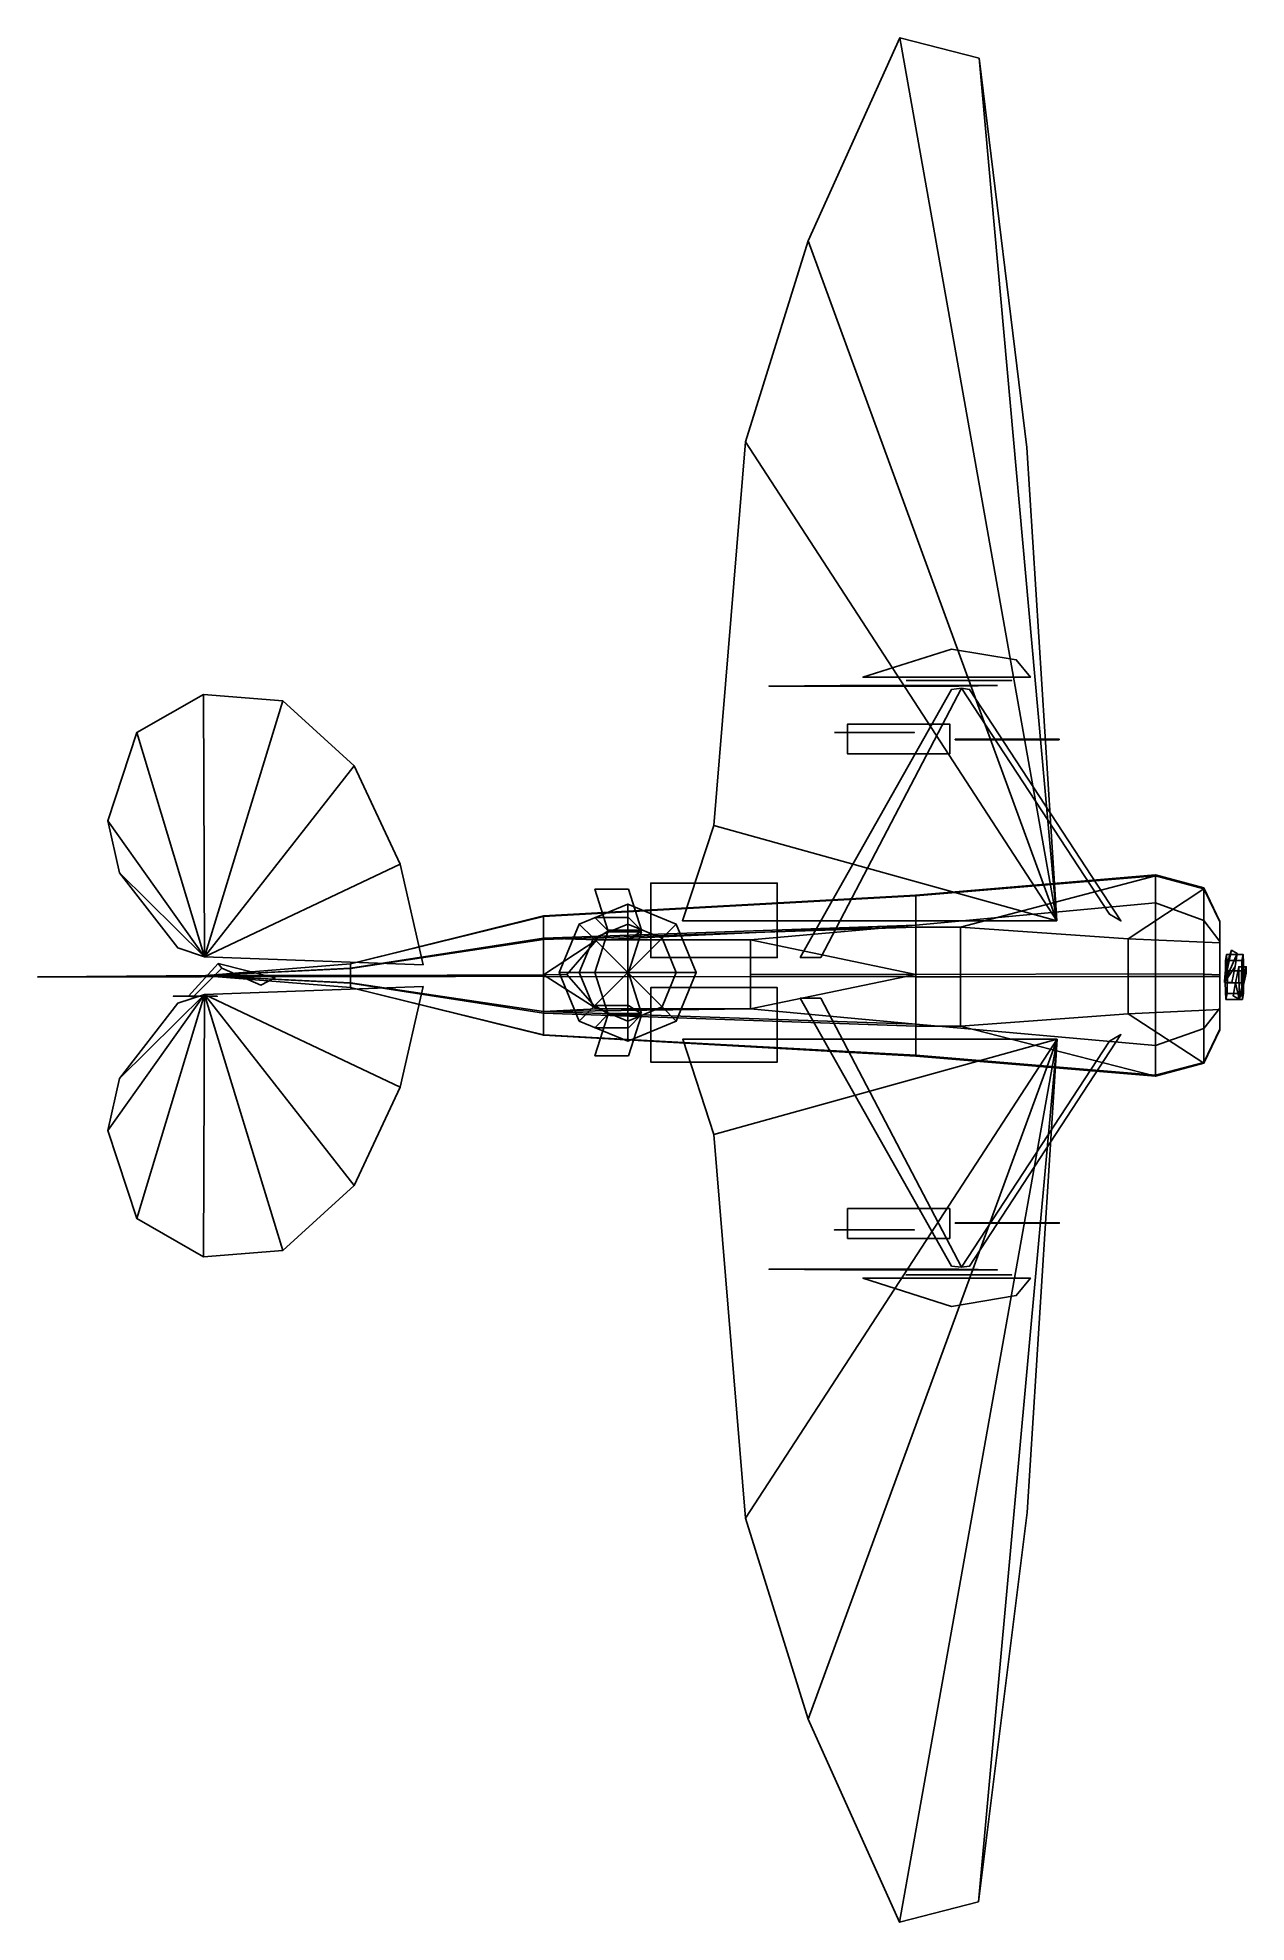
# Model space of a CAD drawing. Header units: metres. Extents: x -32 to 33, y -51 to 50.
import ezdxf

# ---------------------------------------------------------------- set-up
doc = ezdxf.new("R2010")
doc.units = ezdxf.units.M

msp = doc.modelspace()

# ---------------------------------------------------------------- linework, layer by layer
at = {"layer": 'AileD1', "color": 42}
for points in [[(22.863842, 3.017639, 15.388622), (14.435311, 50.417641, 14.688465), (9.510694, 39.517639, 14.528356)], [(22.863842, 3.017639, 15.388622), (18.679405, 49.317642, 14.798349), (14.435311, 50.417641, 14.688465)], [(22.863842, 3.017639, 15.388622), (21.251915, 28.417637, 15.406226), (18.679405, 49.317642, 14.798349)], [(22.863842, 3.017639, 15.388622), (9.510694, 39.517639, 14.528356), (6.138754, 28.717632, 14.544805)], [(22.863842, 3.017639, 15.388622), (6.138754, 28.717632, 14.544805), (4.44694, 8.12982, 14.378178)], [(22.863842, 3.017639, 15.388622), (4.44694, 8.12982, 14.378178), (2.749852, 3.017639, 14.543231)]]:
    msp.add_3dface(points, dxfattribs=at)
at = {"layer": 'AileG1', "color": 40}
for points in [[(22.870623, -3.34236, 15.35408), (4.443362, -8.454544, 14.554486), (2.770624, -3.34236, 14.223885)], [(22.870623, -3.34236, 15.35408), (6.143362, -29.042355, 14.554486), (4.443362, -8.454544, 14.554486)], [(22.870623, -3.34236, 15.35408), (9.497453, -39.842358, 14.901364), (6.143362, -29.042355, 14.554486)], [(22.870623, -3.34236, 15.35408), (14.41405, -50.742359, 15.224722), (9.497453, -39.842358, 14.901364)], [(22.870623, -3.34236, 15.35408), (18.648476, -49.642361, 15.531361), (14.41405, -50.742359, 15.224722)], [(22.870623, -3.34236, 15.35408), (21.268183, -28.742359, 15.178564), (18.648476, -49.642361, 15.531361)]]:
    msp.add_3dface(points, dxfattribs=at)
at = {"layer": 'AileronD', "color": 37}
for points in [[(-22.915298, 1.07676, 21.804804), (-26.547888, 13.11749, 21.32707), (-22.965048, 15.166714, 21.32707)], [(-22.915298, 1.07676, 21.804804), (-22.965048, 15.166714, 21.32707), (-18.700687, 14.819185, 21.372269)], [(-22.915298, 1.07676, 21.804804), (-18.700687, 14.819185, 21.372269), (-14.879436, 11.335104, 21.372269)], [(-22.915298, 1.07676, 21.804804), (-28.106932, 8.387263, 21.32707), (-26.547888, 13.11749, 21.32707)], [(-22.915298, 1.07676, 21.804804), (-14.879436, 11.335104, 21.372269), (-12.406863, 6.052785, 21.372269)], [(-22.915298, 1.07676, 21.804804), (-27.476839, 5.586537, 21.32707), (-28.106932, 8.387263, 21.32707)], [(-22.915298, 1.07676, 21.804804), (-24.348019, 1.558839, 21.32707), (-27.476839, 5.586537, 21.32707)], [(-22.915298, 1.07676, 21.804804), (-12.406863, 6.052785, 21.372269), (-11.170574, 0.658077, 21.372269)]]:
    msp.add_3dface(points, dxfattribs=at)
at = {"layer": 'AileronG', "color": 38}
for points in [[(-22.915298, -0.931969, 21.32707), (-27.476839, -5.441746, 21.804804), (-28.106932, -8.242473, 21.804804)], [(-22.915298, -0.931969, 21.32707), (-28.106932, -8.242473, 21.804804), (-26.547888, -12.972699, 21.804804)], [(-22.915298, -0.931969, 21.32707), (-24.348019, -1.414048, 21.804804), (-27.476839, -5.441746, 21.804804)], [(-22.915298, -0.931969, 21.32707), (-26.547888, -12.972699, 21.804804), (-22.965048, -15.021923, 21.804802)], [(-22.915298, -0.931969, 21.32707), (-22.965048, -15.021923, 21.804802), (-18.700687, -14.674395, 21.759605)], [(-22.915298, -0.931969, 21.32707), (-12.406863, -5.907995, 21.759605), (-11.170574, -0.513286, 21.759607)], [(-22.915298, -0.931969, 21.32707), (-18.700687, -14.674395, 21.759605), (-14.879436, -11.190313, 21.759605)], [(-22.915298, -0.931969, 21.32707), (-14.879436, -11.190313, 21.759605), (-12.406863, -5.907995, 21.759605)]]:
    msp.add_3dface(points, dxfattribs=at)
at = {"layer": 'CacheRoueD', "color": 7}
for points in [[(12.447363, 16.086504, 3.660598), (17.202763, 17.602827, 0.876465), (20.680353, 17.023643, 1.423501), (21.437086, 16.086504, 2.472435)], [(21.437086, 16.086504, 2.472435), (17.202763, 16.086504, 5.960941), (12.447363, 16.086504, 3.660598)], [(21.437086, 16.086504, 2.472435), (19.029219, 16.086504, 5.960941), (17.202763, 16.086504, 5.960941)], [(21.437086, 16.086504, 2.472435), (20.680353, 16.086504, 4.565882), (19.029219, 16.086504, 5.960941)]]:
    msp.add_3dface(points, dxfattribs=at)
at = {"layer": 'CacheRoueG', "color": 11}
for points in [[(21.437086, -16.165531, 2.472435), (20.680353, -17.102669, 1.423501), (17.202763, -17.681854, 0.876465), (12.447363, -16.165531, 3.660598)], [(12.447363, -16.165531, 3.660598), (17.202763, -16.165531, 5.960941), (19.029219, -16.165531, 5.960941)], [(12.447363, -16.165531, 3.660598), (19.029219, -16.165531, 5.960941), (20.680353, -16.165531, 4.565882)], [(12.447363, -16.165531, 3.660598), (20.680353, -16.165531, 4.565882), (21.437086, -16.165531, 2.472435)]]:
    msp.add_3dface(points, dxfattribs=at)
at = {"layer": 'CanonD', "color": 1}
msp.add_3dface([(22.992109, 12.735688, 19.392565), (22.992109, 12.763338, 20.172609), (17.40411, 12.763338, 20.172609), (17.40411, 12.735688, 19.392565)], dxfattribs=at)
at = {"layer": 'CanonG', "color": 4}
msp.add_3dface([(17.40411, -13.194273, 19.392565), (17.40411, -13.221924, 20.172609), (22.992109, -13.221924, 20.172609), (22.992109, -13.194273, 19.392565)], dxfattribs=at)
at = {"layer": 'Capot', "color": 31}
for points in [[(15.28611, 2.781609, 21.639425), (15.28611, 4.392228, 19.357197), (28.156235, 5.474928, 20.803898), (28.156235, 3.976774, 24.09387)], [(15.28611, 4.392228, 19.357197), (15.28611, 4.353786, 16.564137), (28.156235, 5.426847, 16.777531), (28.156235, 5.474928, 20.803898)], [(15.28611, 4.353786, 16.564137), (15.28611, 2.680967, 14.327097), (17.68611, 2.680967, 9.127098), (28.156235, 5.426847, 16.777531)], [(28.156235, 5.426847, 16.777531), (17.68611, 2.680967, 9.127098), (26.68611, 2.043935, 10.929764), (30.751043, 4.735374, 17.290489)], [(28.156235, 3.976774, 24.09387), (28.156235, 5.474928, 20.803898), (30.751043, 4.777243, 20.33263), (30.751043, 3.02299, 22.818388)], [(28.156235, 5.474928, 20.803898), (28.156235, 5.426847, 16.777531), (30.751043, 4.735374, 17.290489), (30.751043, 4.777243, 20.33263)], [(30.751043, 4.735374, 17.290489), (26.68611, 2.043935, 10.929764), (31.615986, 1.828085, 16.391792), (31.61598, 2.953438, 17.896711)], [(30.751043, 3.02299, 22.818388), (30.751043, 4.777243, 20.33263), (31.61598, 2.979299, 19.775681), (31.61598, 1.895789, 21.311001)], [(30.751043, 4.777243, 20.33263), (30.751043, 4.735374, 17.290489), (31.61598, 2.953438, 17.896711), (31.61598, 2.979299, 19.775681)], [(15.28611, 0.137129, 22.539089), (15.28611, 2.781609, 21.639425), (28.156235, 3.976774, 24.09387), (28.156235, 0.164595, 24.514166)], [(28.156235, 0.164595, 24.514166), (28.156235, 3.976774, 24.09387), (30.751043, 3.02299, 22.818388), (30.751043, 0.142676, 23.798286)], [(15.28611, 2.680967, 14.327097), (15.28611, 0.012729, 13.500555), (17.68611, 0.012729, 9.100555), (17.68611, 2.680967, 9.127098)], [(17.68611, 2.680967, 9.127098), (17.68611, 0.012729, 9.100555), (26.68611, 0.027933, 11.105267), (26.68611, 2.043935, 10.929764)], [(26.68611, 2.043935, 10.929764), (26.68611, 0.027933, 11.105267), (31.615986, 0.033085, 15.835752), (31.615986, 1.828085, 16.391792)], [(30.751043, 0.142676, 23.798286), (30.751043, 3.02299, 22.818388), (31.61598, 1.895789, 21.311001), (31.61598, 0.116773, 21.916233)], [(31.615976, -1.745932, 16.440981), (31.61598, 1.895789, 21.311001), (31.61598, 2.979299, 19.775681)], [(31.615976, -1.745932, 16.440981), (31.61598, 2.979299, 19.775681), (31.61598, 2.953438, 17.896711)], [(31.615976, -1.745932, 16.440981), (31.61598, 2.953438, 17.896711), (31.615986, 1.828085, 16.391792)], [(31.615976, -1.745932, 16.440981), (31.61598, 0.116773, 21.916233), (31.61598, 1.895789, 21.311001)], [(31.615976, -1.745932, 16.440981), (31.615986, 1.828085, 16.391792), (31.615986, 0.033085, 15.835752)], [(15.28611, -2.531109, 21.712547), (15.28611, 0.137129, 22.539089), (28.156235, 0.164595, 24.514166), (28.156235, -3.681834, 24.19928)], [(15.28611, 0.012729, 13.500555), (15.28611, -2.631751, 14.400219), (17.68611, -2.631751, 9.200217), (17.68611, 0.012729, 9.100555)], [(17.68611, 0.012729, 9.100555), (17.68611, -2.631751, 9.200217), (26.68611, -1.970118, 10.985011), (26.68611, 0.027933, 11.105267)], [(26.68611, 0.027933, 11.105267), (26.68611, -1.970118, 10.985011), (31.615976, -1.745932, 16.440981), (31.615986, 0.033085, 15.835752)], [(28.156235, -3.681834, 24.19928), (28.156235, 0.164595, 24.514166), (30.751043, 0.142676, 23.798286), (30.751043, -2.763514, 22.898033)], [(30.751043, -2.763514, 22.898033), (30.751043, 0.142676, 23.798286), (31.61598, 0.116773, 21.916233), (31.61598, -1.678227, 21.360193)], [(31.615976, -1.745932, 16.440981), (31.61598, -1.678227, 21.360193), (31.61598, 0.116773, 21.916233)], [(17.68611, -2.631751, 9.200217), (28.156235, -5.325071, 16.948086), (30.751043, -4.627386, 17.419353), (26.68611, -1.970118, 10.985011)], [(26.68611, -1.970118, 10.985011), (30.751043, -4.627386, 17.419353), (31.61598, -2.829442, 17.976301), (31.615976, -1.745932, 16.440981)], [(30.751043, -4.585515, 20.461494), (30.751043, -2.763514, 22.898033), (31.61598, -1.678227, 21.360193), (31.61598, -2.803581, 19.85527)], [(31.615976, -1.745932, 16.440981), (31.61598, -2.803581, 19.85527), (31.61598, -1.678227, 21.360193)], [(31.615976, -1.745932, 16.440981), (31.61598, -2.829442, 17.976301), (31.61598, -2.803581, 19.85527)], [(15.28611, -4.203929, 19.47551), (15.28611, -2.531109, 21.712547), (28.156235, -3.681834, 24.19928), (28.156235, -5.276989, 20.974455)], [(15.28611, -2.631751, 14.400219), (15.28611, -4.242371, 16.682449), (28.156235, -5.325071, 16.948086), (17.68611, -2.631751, 9.200217)], [(28.156235, -5.276989, 20.974455), (28.156235, -3.681834, 24.19928), (30.751043, -2.763514, 22.898033), (30.751043, -4.585515, 20.461494)], [(30.751043, -4.627386, 17.419353), (30.751043, -4.585515, 20.461494), (31.61598, -2.803581, 19.85527), (31.61598, -2.829442, 17.976301)], [(15.28611, -4.242371, 16.682449), (15.28611, -4.203929, 19.47551), (28.156235, -5.276989, 20.974455), (28.156235, -5.325071, 16.948086)], [(28.156235, -5.325071, 16.948086), (28.156235, -5.276989, 20.974455), (30.751043, -4.585515, 20.461494), (30.751043, -4.627386, 17.419353)]]:
    msp.add_3dface(points, dxfattribs=at)
at = {"layer": 'Cockpit', "color": 32}
for points in [[(-4.71389, 2.084291, 21.617149), (-4.71389, 3.27997, 19.348967), (15.28611, 4.392228, 19.357197), (15.28611, 2.781609, 21.639425)], [(-4.71389, 3.27997, 19.348967), (-4.71389, 3.251433, 16.573095), (15.28611, 4.353785, 16.564137), (15.28611, 4.392228, 19.357197)], [(-4.71389, 3.251433, 16.573095), (-4.71389, 2.009579, 14.349823), (15.28611, 2.680968, 14.327097), (15.28611, 4.353785, 16.564137)], [(-1.843808, 1.98634, 21.886045), (-4.71389, 2.084291, 21.617149), (15.28611, 2.781609, 21.639425)], [(-4.71389, 2.009579, 14.349823), (-4.71389, 0.028754, 13.528367), (15.28611, 0.012728, 13.500555), (15.28611, 2.680968, 14.327097)], [(-1.843808, 1.98634, 21.886045), (-4.71389, 0.121105, 22.511276), (-4.71389, 2.084291, 21.617149)], [(6.416028, 1.98634, 21.897587), (-1.843808, 1.98634, 21.886045), (15.28611, 2.781609, 21.639425)], [(15.28611, 2.781609, 21.639425), (15.28611, 0.137131, 22.539089), (6.416028, 1.98634, 21.897587)], [(-1.843808, 1.98634, 21.886045), (-3.443808, 0.136802, 23.215269), (-4.71389, 0.121105, 22.511276)], [(15.28611, 0.137131, 22.539089), (6.416028, 0.136961, 22.926754), (6.416028, 1.98634, 21.897587)], [(-4.71389, 0.121105, 22.511276), (-3.443808, 0.136802, 23.215269), (-1.843808, -1.712845, 21.942301)], [(-4.71389, -1.85972, 21.689821), (-4.71389, 0.121105, 22.511276), (-1.843808, -1.712845, 21.942301)], [(-4.71389, 0.028754, 13.528367), (-4.71389, -1.934436, 14.422495), (15.28611, -2.63175, 14.400219), (15.28611, 0.012728, 13.500555)], [(6.416028, -1.712845, 21.953737), (6.416028, 0.136961, 22.926754), (15.28611, 0.137131, 22.539089)], [(6.416028, -1.712845, 21.953737), (15.28611, 0.137131, 22.539089), (15.28611, -2.531109, 21.712547)], [(6.416028, -1.712845, 21.953737), (15.28611, -2.531109, 21.712547), (-4.71389, -1.85972, 21.689821)], [(-1.843808, -1.712845, 21.942301), (6.416028, -1.712845, 21.953737), (-4.71389, -1.85972, 21.689821)], [(-4.71389, -3.101578, 19.466551), (-4.71389, -1.85972, 21.689821), (15.28611, -2.531109, 21.712547), (15.28611, -4.203929, 19.47551)], [(-4.71389, -1.934436, 14.422495), (-4.71389, -3.130115, 16.69068), (15.28611, -4.242373, 16.682449), (15.28611, -2.63175, 14.400219)], [(-4.71389, -3.130115, 16.69068), (-4.71389, -3.101578, 19.466551), (15.28611, -4.203929, 19.47551), (15.28611, -4.242373, 16.682449)]]:
    msp.add_3dface(points, dxfattribs=at)
at = {"layer": 'Empenage', "color": 36}
for points in [[(-23.093481, 0.005881, 34.804398), (-28.749519, 0.005881, 30.929468), (-31.866098, 0.005881, 26.310844)], [(-23.093481, 0.005881, 34.804398), (-31.866098, 0.005881, 26.310844), (-31.367287, 0.005881, 19.398338)], [(-23.093481, 0.005881, 34.804398), (-31.367287, 0.005881, 19.398338), (-22.843893, 0.07478, 16.499077)]]:
    msp.add_3dface(points, dxfattribs=at)
at = {"layer": 'FinFuselage', "color": 30}
for points in [[(-15.063889, 0.475178, 21.597195), (-22.843893, 0.081388, 21.038757), (-22.843893, 0.085232, 19.765779), (-15.063889, 0.713347, 19.972113)], [(-15.063889, 0.713347, 19.972113), (-22.843893, 0.085232, 19.765779), (-22.843893, 0.08514, 18.207872), (-15.063889, 0.707663, 17.983288)], [(-15.063889, 0.707663, 17.983288), (-22.843893, 0.08514, 18.207872), (-22.843893, 0.081148, 16.960102), (-15.063889, 0.460295, 16.390381)], [(-15.063889, 0.084126, 22.237812), (-22.843893, 0.075077, 21.540571), (-22.843893, 0.081388, 21.038757), (-15.063889, 0.475178, 21.597195)], [(-15.063889, 0.460295, 16.390381), (-22.843893, 0.081148, 16.960102), (-22.843893, 0.07478, 16.499077), (-15.063889, 0.065731, 15.801836)], [(-15.063889, -0.310438, 21.649263), (-22.843893, 0.068709, 21.079544), (-22.843893, 0.075077, 21.540571), (-15.063889, 0.084126, 22.237812)], [(-15.063889, 0.065731, 15.801836), (-22.843893, 0.07478, 16.499077), (-22.843893, 0.068469, 17.000889), (-15.063889, -0.325321, 16.44245)], [(-15.063889, -0.557806, 20.056358), (-22.843893, 0.064717, 19.831774), (-22.843893, 0.068709, 21.079544), (-15.063889, -0.310438, 21.649263)], [(-15.063889, -0.325321, 16.44245), (-22.843893, 0.068469, 17.000889), (-22.843893, 0.064626, 18.273867), (-15.063889, -0.56349, 18.067535)], [(-15.063889, -0.56349, 18.067535), (-22.843893, 0.064626, 18.273867), (-22.843893, 0.064717, 19.831774), (-15.063889, -0.557806, 20.056358)]]:
    msp.add_3dface(points, dxfattribs=at)
at = {"layer": 'Fuselage', "color": 29}
for points in [[(-4.71389, 2.084293, 21.617149), (-15.063889, 0.475178, 21.597195), (-15.063889, 0.713347, 19.972113), (-4.71389, 3.279972, 19.348967)], [(-4.71389, 3.279972, 19.348967), (-15.063889, 0.713347, 19.972113), (-15.063889, 0.707663, 17.983288), (-4.71389, 3.251434, 16.573095)], [(-4.71389, 3.251434, 16.573095), (-15.063889, 0.707663, 17.983288), (-15.063889, 0.460295, 16.390381), (-4.71389, 2.009579, 14.349823)], [(-4.71389, 0.121105, 22.511276), (-15.063889, 0.084126, 22.237812), (-15.063889, 0.475178, 21.597195), (-4.71389, 2.084293, 21.617149)], [(-4.71389, 2.009579, 14.349823), (-15.063889, 0.460295, 16.390381), (-15.063889, 0.065731, 15.801836), (-4.71389, 0.028753, 13.528367)], [(-4.71389, -1.859721, 21.689821), (-15.063889, -0.310438, 21.649263), (-15.063889, 0.084126, 22.237812), (-4.71389, 0.121105, 22.511276)], [(-4.71389, 0.028753, 13.528367), (-15.063889, 0.065731, 15.801836), (-15.063889, -0.325321, 16.44245), (-4.71389, -1.934435, 14.422495)], [(-4.71389, -3.101576, 19.466551), (-15.063889, -0.557806, 20.056358), (-15.063889, -0.310438, 21.649263), (-4.71389, -1.859721, 21.689821)], [(-4.71389, -1.934435, 14.422495), (-15.063889, -0.325321, 16.44245), (-15.063889, -0.56349, 18.067535), (-4.71389, -3.130115, 16.69068)], [(-4.71389, -3.130115, 16.69068), (-15.063889, -0.56349, 18.067535), (-15.063889, -0.557806, 20.056358), (-4.71389, -3.101576, 19.466551)]]:
    msp.add_3dface(points, dxfattribs=at)
at = {"layer": 'Gouvernail', "color": 35}
msp.add_3dface([(-9.423221, 0.018308, 22.457544), (-23.093481, 0.005881, 34.804398), (-22.843893, 0.075077, 21.540571)], dxfattribs=at)
at = {"layer": 'HB0', "color": 16}
for points in [[(1.056002, 1.042903, 13.139484), (1.056002, 1.042903, 9.139484), (1.056002, 5.042903, 9.139484), (1.056002, 5.042903, 13.139484)], [(1.056002, 5.042903, 13.139484), (1.056002, 5.042903, 9.139484), (7.847558, 5.042903, 9.139484), (7.847558, 5.042903, 13.139484)], [(7.847558, 1.042903, 13.139484), (1.056002, 1.042903, 13.139484), (1.056002, 5.042903, 13.139484), (7.847558, 5.042903, 13.139484)], [(7.847558, 5.042903, 9.139484), (1.056002, 5.042903, 9.139484), (1.056002, 1.042903, 9.139484), (7.847558, 1.042903, 9.139484)], [(7.847558, 5.042903, 13.139484), (7.847558, 5.042903, 9.139484), (7.847558, 1.042903, 9.139484), (7.847558, 1.042903, 13.139484)], [(7.847558, 1.042903, 13.139484), (7.847558, 1.042903, 9.139484), (1.056002, 1.042903, 9.139484), (1.056002, 1.042903, 13.139484)]]:
    msp.add_3dface(points, dxfattribs=at)
at = {"layer": 'HB0a1', "color": 18}
msp.add_3dface([(-1.244772, 2.492223, 11.103544), (-1.944772, 3.197402, 8.93504), (-0.144772, 3.197402, 8.93504), (0.555228, 2.492223, 11.103544)], dxfattribs=at)
at = {"layer": 'HB0a2', "color": 21}
msp.add_3dface([(-1.244772, 2.426084, 11.099227), (-1.944772, 0.237026, 10.588424), (-0.144772, 0.237026, 10.588424), (0.555228, 2.426084, 11.099227)], dxfattribs=at)
at = {"layer": 'HB0a3', "color": 20}
msp.add_3dface([(-1.244772, 2.460126, 11.090501), (-1.944772, 2.004866, 13.287917), (-0.144772, 2.004866, 13.287917), (0.555228, 2.460126, 11.090501)], dxfattribs=at)
at = {"layer": 'HB0a4', "color": 19}
msp.add_3dface([(-1.244772, 2.515306, 11.095883), (-1.944772, 4.704362, 11.520077), (-0.144772, 4.704362, 11.520077), (0.555228, 2.515306, 11.095883)], dxfattribs=at)
at = {"layer": 'HB1', "color": 17}
for points in [[(1.056002, -0.568851, 13.139484), (1.056002, -0.568851, 9.139484), (7.847558, -0.568851, 9.139484), (7.847558, -0.568851, 13.139484)], [(1.056002, -4.568851, 13.139484), (1.056002, -4.568851, 9.139484), (1.056002, -0.568851, 9.139484), (1.056002, -0.568851, 13.139484)], [(7.847558, -4.568851, 13.139484), (1.056002, -4.568851, 13.139484), (1.056002, -0.568851, 13.139484), (7.847558, -0.568851, 13.139484)], [(7.847558, -0.568851, 9.139484), (1.056002, -0.568851, 9.139484), (1.056002, -4.568851, 9.139484), (7.847558, -4.568851, 9.139484)], [(7.847558, -0.568851, 13.139484), (7.847558, -0.568851, 9.139484), (7.847558, -4.568851, 9.139484), (7.847558, -4.568851, 13.139484)], [(7.847558, -4.568851, 13.139484), (7.847558, -4.568851, 9.139484), (1.056002, -4.568851, 9.139484), (1.056002, -4.568851, 13.139484)]]:
    msp.add_3dface(points, dxfattribs=at)
at = {"layer": 'HB1a1', "color": 22}
msp.add_3dface([(0.555228, -2.01817, 11.103544), (-0.144772, -2.723349, 8.93504), (-1.944772, -2.723349, 8.93504), (-1.244772, -2.01817, 11.103544)], dxfattribs=at)
at = {"layer": 'HB1a2', "color": 25}
msp.add_3dface([(0.555228, -1.952032, 11.099227), (-0.144772, 0.237026, 10.588424), (-1.944772, 0.237026, 10.588424), (-1.244772, -1.952032, 11.099227)], dxfattribs=at)
at = {"layer": 'HB1a3', "color": 24}
msp.add_3dface([(0.555228, -1.986073, 11.090501), (-0.144772, -1.530814, 13.287917), (-1.944772, -1.530814, 13.287917), (-1.244772, -1.986073, 11.090501)], dxfattribs=at)
at = {"layer": 'HB1a4', "color": 23}
msp.add_3dface([(0.555228, -2.041254, 11.095883), (-0.144772, -4.230309, 11.520077), (-1.944772, -4.230309, 11.520077), (-1.244772, -2.041254, 11.095883)], dxfattribs=at)
at = {"layer": 'Helice1', "color": 27}
for points in [[(31.86973, -0.302421, 29.807123), (32.243069, 1.430087, 29.175928), (32.549904, 1.256836, 21.535122)], [(31.86973, -0.302421, 29.807123), (31.880047, 0.044081, 31.121277), (32.115749, 1.083586, 30.480671), (32.243069, 1.430087, 29.175928)], [(31.86973, -0.302421, 29.807123), (32.549904, 1.256836, 21.535122), (32.431767, 0.563833, 21.089224)], [(31.86973, -0.302421, 29.807123), (32.431767, 0.563833, 21.089224), (32.249977, -0.302421, 21.295696)]]:
    msp.add_3dface(points, dxfattribs=at)
at = {"layer": 'Helice2', "color": 28}
for points in [[(32.6576, -1.185646, 10.959607), (32.44706, -0.319392, 19.037619), (32.629803, 0.546862, 18.823502)], [(32.6576, -1.185646, 10.959607), (32.629803, 0.546862, 18.823502), (33.033447, 0.546862, 10.313153)], [(33.033447, 0.546862, 10.313153), (33.026588, 0.200361, 9.002231), (32.788662, -0.839144, 9.651959), (32.6576, -1.185646, 10.959607)], [(32.6576, -1.185646, 10.959607), (32.329842, -1.012395, 18.597916), (32.44706, -0.319392, 19.037619)]]:
    msp.add_3dface(points, dxfattribs=at)
at = {"layer": 'MitrailleuseD', "color": 2}
for points in [[(11.62206, 11.970707, 19.902245), (11.62206, 11.970707, 18.302246), (11.62206, 13.570706, 18.302246), (11.62206, 13.570706, 19.902245)], [(11.62206, 13.570706, 19.902245), (11.62206, 13.570706, 18.302246), (17.106161, 13.570706, 18.302246), (17.106161, 13.570706, 19.902245)], [(17.106161, 11.970707, 19.902245), (11.62206, 11.970707, 19.902245), (11.62206, 13.570706, 19.902245), (17.106161, 13.570706, 19.902245)], [(17.106161, 13.570706, 18.302246), (11.62206, 13.570706, 18.302246), (11.62206, 11.970707, 18.302246), (17.106161, 11.970707, 18.302246)], [(17.106161, 13.570706, 19.902245), (17.106161, 13.570706, 18.302246), (17.106161, 11.970707, 18.302246), (17.106161, 11.970707, 19.902245)], [(17.106161, 11.970707, 19.902245), (17.106161, 11.970707, 18.302246), (11.62206, 11.970707, 18.302246), (11.62206, 11.970707, 19.902245)]]:
    msp.add_3dface(points, dxfattribs=at)
at = {"layer": 'MitrailleuseG', "color": 5}
for points in [[(11.62206, -12.429293, 19.902245), (11.62206, -12.429293, 18.302246), (17.106161, -12.429293, 18.302246), (17.106161, -12.429293, 19.902245)], [(11.62206, -14.029292, 19.902245), (11.62206, -14.029292, 18.302246), (11.62206, -12.429293, 18.302246), (11.62206, -12.429293, 19.902245)], [(17.106161, -14.029292, 19.902245), (11.62206, -14.029292, 19.902245), (11.62206, -12.429293, 19.902245), (17.106161, -12.429293, 19.902245)], [(17.106161, -12.429293, 18.302246), (11.62206, -12.429293, 18.302246), (11.62206, -14.029292, 18.302246), (17.106161, -14.029292, 18.302246)], [(17.106161, -12.429293, 19.902245), (17.106161, -12.429293, 18.302246), (17.106161, -14.029292, 18.302246), (17.106161, -14.029292, 19.902245)], [(17.106161, -14.029292, 19.902245), (17.106161, -14.029292, 18.302246), (11.62206, -14.029292, 18.302246), (11.62206, -14.029292, 19.902245)]]:
    msp.add_3dface(points, dxfattribs=at)
at = {"layer": 'MitSocleD', "color": 3}
msp.add_3dface([(10.914109, 13.115702, 16.54109), (14.798108, 13.115702, 16.817089), (15.212109, 13.115702, 18.301088), (11.832109, 13.115702, 18.301088)], dxfattribs=at)
at = {"layer": 'MitSocleG', "color": 6}
msp.add_3dface([(11.832109, -13.574286, 18.301088), (15.212109, -13.574286, 18.301088), (14.798108, -13.574286, 16.817089), (10.914109, -13.574286, 16.54109)], dxfattribs=at)
at = {"layer": 'Moyeu', "color": 26}
for points in [[(31.911274, 0.887115, 20.802731), (31.977867, 1.210397, 19.598061), (32.859745, 1.210397, 19.646812), (32.793148, 0.887115, 20.851479)], [(31.977867, 1.210397, 19.598061), (32.026615, 0.327172, 18.716185), (32.908497, 0.327172, 18.764935), (32.859745, 1.210397, 19.646812)], [(32.890648, -0.879335, 19.087725), (32.793148, 0.887115, 20.851479), (32.859745, 1.210397, 19.646812)], [(32.890648, -0.879335, 19.087725), (32.859745, 1.210397, 19.646812), (32.908497, 0.327172, 18.764935)], [(31.893429, -0.319392, 21.125521), (31.911274, 0.887115, 20.802731), (32.793148, 0.887115, 20.851479), (32.775307, -0.319392, 21.174269)], [(32.026615, 0.327172, 18.716185), (32.00877, -0.879335, 19.038973), (32.890648, -0.879335, 19.087725), (32.908497, 0.327172, 18.764935)], [(32.890648, -0.879335, 19.087725), (32.775307, -0.319392, 21.174269), (32.793148, 0.887115, 20.851479)], [(31.942181, -1.202617, 20.243645), (31.893429, -0.319392, 21.125521), (32.775307, -0.319392, 21.174269), (32.824055, -1.202617, 20.292393)], [(32.00877, -0.879335, 19.038973), (31.942181, -1.202617, 20.243645), (32.824055, -1.202617, 20.292393), (32.890648, -0.879335, 19.087725)], [(32.890648, -0.879335, 19.087725), (32.824055, -1.202617, 20.292393), (32.775307, -0.319392, 21.174269)]]:
    msp.add_3dface(points, dxfattribs=at)
at = {"layer": 'RoueArriere', "color": 33}
for points in [[(-22.344744, -1.032266, 13.082889), (-24.464483, -1.032266, 14.142756), (-24.587448, -1.032266, 13.541822)], [(-22.344744, -1.032266, 13.082889), (-24.587448, -1.032266, 13.541822), (-24.393484, -1.032266, 12.959915)], [(-22.344744, -1.032266, 13.082889), (-24.05752, -1.032266, 14.60169), (-24.464483, -1.032266, 14.142756)], [(-22.344744, -1.032266, 13.082889), (-24.393484, -1.032266, 12.959915), (-23.934546, -1.032266, 12.552957)], [(-22.344744, -1.032266, 13.082889), (-23.475613, -1.032266, 14.795663), (-24.05752, -1.032266, 14.60169)], [(-22.344744, -1.032266, 13.082889), (-23.934546, -1.032266, 12.552957), (-23.333614, -1.032266, 12.429981)], [(-22.344744, -1.032266, 13.082889), (-22.874685, -1.032266, 14.672689), (-23.475613, -1.032266, 14.795663)], [(-22.344744, -1.032266, 13.082889), (-23.333614, -1.032266, 12.429981), (-22.751709, -1.032266, 12.623954)], [(-22.344744, -1.032266, 13.082889), (-22.415745, -1.032266, 14.265731), (-22.874685, -1.032266, 14.672689)], [(-22.344744, -1.032266, 13.082889), (-22.221775, -1.032266, 13.683824), (-22.415745, -1.032266, 14.265731)]]:
    msp.add_3dface(points, dxfattribs=at)
at = {"layer": 'RoueD', "color": 9}
for points in [[(14.760195, 15.915533, 2.334811), (20.433607, 15.915533, 2.175304), (19.844967, 15.915533, 0.523161)], [(14.760195, 15.915533, 2.334811), (19.844967, 15.915533, 0.523161), (18.39764, 15.915533, -0.467456)], [(14.760195, 15.915533, 2.334811), (18.39764, 15.915533, -0.467456), (16.644461, 15.915533, -0.418165)], [(14.760195, 15.915533, 2.334811), (16.644461, 15.915533, -0.418165), (15.25508, 15.915533, 0.652205)]]:
    msp.add_3dface(points, dxfattribs=at)
at = {"layer": 'RoueG', "color": 14}
for points in [[(15.25508, -15.99456, 0.652205), (20.433607, -15.99456, 2.175304), (14.760195, -15.99456, 2.334811)], [(15.25508, -15.99456, 0.652205), (16.644461, -15.99456, -0.418165), (18.39764, -15.99456, -0.467456)], [(15.25508, -15.99456, 0.652205), (18.39764, -15.99456, -0.467456), (19.844967, -15.99456, 0.523161)], [(15.25508, -15.99456, 0.652205), (19.844967, -15.99456, 0.523161), (20.433607, -15.99456, 2.175304)]]:
    msp.add_3dface(points, dxfattribs=at)
at = {"layer": 'RouePied', "color": 34}
for points in [[(-23.759262, -1.03496, 13.466611), (-22.172577, 0.715183, 13.470674), (-21.976149, 0.476783, 13.896086), (-23.52033, -1.074782, 13.933215)], [(-22.172577, 0.715183, 13.470674), (-19.124815, -0.053279, 16.112635), (-19.879801, -0.445209, 16.112635), (-21.976149, 0.476783, 13.896086)]]:
    msp.add_3dface(points, dxfattribs=at)
at = {"layer": 'Tete', "color": 39}
for points in [[(-0.181117, 2.837105, 29.220942), (-2.021117, 2.074952, 29.220942), (-2.78327, 2.837105, 26.618788), (-0.181117, 3.914952, 26.618788)], [(-0.181117, 3.914952, 26.618788), (-2.78327, 2.837105, 26.618788), (-2.021117, 2.074952, 24.016634), (-0.181117, 2.837105, 24.016634)], [(1.658883, 2.074952, 29.220942), (-0.181117, 2.837105, 29.220942), (-0.181117, 3.914952, 26.618788), (2.421036, 2.837105, 26.618788)], [(2.421036, 2.837105, 26.618788), (-0.181117, 3.914952, 26.618788), (-0.181117, 2.837105, 24.016634), (1.658883, 2.074952, 24.016634)], [(-2.021117, 2.074952, 29.220942), (-2.78327, 0.234952, 29.220942), (-3.861117, 0.234952, 26.618788), (-2.78327, 2.837105, 26.618788)], [(-2.78327, 2.837105, 26.618788), (-3.861117, 0.234952, 26.618788), (-2.78327, 0.234952, 24.016634), (-2.021117, 2.074952, 24.016634)], [(-0.181117, 0.234952, 30.298788), (-0.181117, 0.234952, 30.298788), (-2.78327, 0.234952, 29.220942), (-2.021117, 2.074952, 29.220942)], [(-2.021117, 2.074952, 24.016634), (-2.78327, 0.234952, 24.016634), (-0.181117, 0.234952, 22.938787)], [(-0.181117, 0.234952, 30.298788), (-0.181117, 0.234952, 30.298788), (-2.021117, 2.074952, 29.220942), (-0.181117, 2.837105, 29.220942)], [(-0.181117, 2.837105, 24.016634), (-2.021117, 2.074952, 24.016634), (-0.181117, 0.234952, 22.938787)], [(-0.181117, 0.234952, 30.298788), (-0.181117, 0.234952, 30.298788), (-0.181117, 2.837105, 29.220942), (1.658883, 2.074952, 29.220942)], [(1.658883, 2.074952, 24.016634), (-0.181117, 2.837105, 24.016634), (-0.181117, 0.234952, 22.938787)], [(-0.181117, 0.234952, 30.298788), (-0.181117, 0.234952, 30.298788), (1.658883, 2.074952, 29.220942), (2.421036, 0.234952, 29.220942)], [(2.421036, 0.234952, 24.016634), (1.658883, 2.074952, 24.016634), (-0.181117, 0.234952, 22.938787)], [(2.421036, 0.234952, 29.220942), (1.658883, 2.074952, 29.220942), (2.421036, 2.837105, 26.618788), (3.498883, 0.234952, 26.618788)], [(3.498883, 0.234952, 26.618788), (2.421036, 2.837105, 26.618788), (1.658883, 2.074952, 24.016634), (2.421036, 0.234952, 24.016634)], [(-2.78327, 0.234952, 29.220942), (-2.021116, -1.605048, 29.220942), (-2.78327, -2.367201, 26.618788), (-3.861117, 0.234952, 26.618788)], [(-3.861117, 0.234952, 26.618788), (-2.78327, -2.367201, 26.618788), (-2.021116, -1.605048, 24.016634), (-2.78327, 0.234952, 24.016634)], [(-0.181117, 0.234952, 30.298788), (-0.181117, 0.234952, 30.298788), (-2.021116, -1.605048, 29.220942), (-2.78327, 0.234952, 29.220942)], [(-2.78327, 0.234952, 24.016634), (-2.021116, -1.605048, 24.016634), (-0.181117, 0.234952, 22.938787)], [(-0.181117, 0.234952, 30.298788), (-0.181117, 0.234952, 30.298788), (-0.181117, -2.367201, 29.220942), (-2.021116, -1.605048, 29.220942)], [(-2.021116, -1.605048, 24.016634), (-0.181117, -2.367201, 24.016634), (-0.181117, 0.234952, 22.938787)], [(-0.181117, 0.234952, 30.298788), (-0.181117, 0.234952, 30.298788), (2.421036, 0.234952, 29.220942), (1.658883, -1.605048, 29.220942)], [(1.658883, -1.605048, 24.016634), (2.421036, 0.234952, 24.016634), (-0.181117, 0.234952, 22.938787)], [(-0.181117, 0.234952, 30.298788), (-0.181117, 0.234952, 30.298788), (1.658883, -1.605048, 29.220942), (-0.181117, -2.367201, 29.220942)], [(-0.181117, -2.367201, 24.016634), (1.658883, -1.605048, 24.016634), (-0.181117, 0.234952, 22.938787)], [(1.658883, -1.605048, 29.220942), (2.421036, 0.234952, 29.220942), (3.498883, 0.234952, 26.618788), (2.421036, -2.367201, 26.618788)], [(2.421036, -2.367201, 26.618788), (3.498883, 0.234952, 26.618788), (2.421036, 0.234952, 24.016634), (1.658883, -1.605048, 24.016634)], [(-2.021116, -1.605048, 29.220942), (-0.181117, -2.367201, 29.220942), (-0.181117, -3.445048, 26.618788), (-2.78327, -2.367201, 26.618788)], [(-2.78327, -2.367201, 26.618788), (-0.181117, -3.445048, 26.618788), (-0.181117, -2.367201, 24.016634), (-2.021116, -1.605048, 24.016634)], [(-0.181117, -2.367201, 29.220942), (1.658883, -1.605048, 29.220942), (2.421036, -2.367201, 26.618788), (-0.181117, -3.445048, 26.618788)], [(-0.181117, -3.445048, 26.618788), (2.421036, -2.367201, 26.618788), (1.658883, -1.605048, 24.016634), (-0.181117, -2.367201, 24.016634)]]:
    msp.add_3dface(points, dxfattribs=at)
at = {"layer": 'TubeD1', "color": 8}
msp.add_3dface([(17.736919, 15.504745, 2.355757), (18.172188, 15.435689, 1.660275), (26.297857, 3.010357, 12.462962), (25.685942, 3.363647, 13.027546)], dxfattribs=at)
at = {"layer": 'TubeD2', "color": 10}
msp.add_3dface([(10.182175, 1.050487, 13.498545), (9.081314, 1.050487, 13.569542), (17.206985, 15.435689, 1.660275), (17.736919, 15.504745, 2.355757)], dxfattribs=at)
at = {"layer": 'TubeD3', "color": 41}
msp.add_3dface([(19.671991, 15.643663, 5.055639), (11.230167, 15.643718, 13.702289), (7.401081, 15.612797, 13.56801), (17.599281, 15.612797, 5.029806)], dxfattribs=at)
at = {"layer": 'TubeG1', "color": 12}
msp.add_3dface([(25.685942, -3.442674, 13.027546), (26.297857, -3.089384, 12.462962), (18.172188, -15.514716, 1.660275), (17.736919, -15.583773, 2.355757)], dxfattribs=at)
at = {"layer": 'TubeG2', "color": 15}
msp.add_3dface([(17.736919, -15.583773, 2.355757), (17.206985, -15.514716, 1.660275), (9.081314, -1.129514, 13.569542), (10.182175, -1.129514, 13.498545)], dxfattribs=at)
at = {"layer": 'TubeG3', "color": 13}
msp.add_3dface([(17.599281, -15.691824, 5.029806), (7.401081, -15.691824, 13.56801), (11.230167, -15.722745, 13.702289), (19.671991, -15.722691, 5.055639)], dxfattribs=at)

doc.saveas('drawing.dxf')
